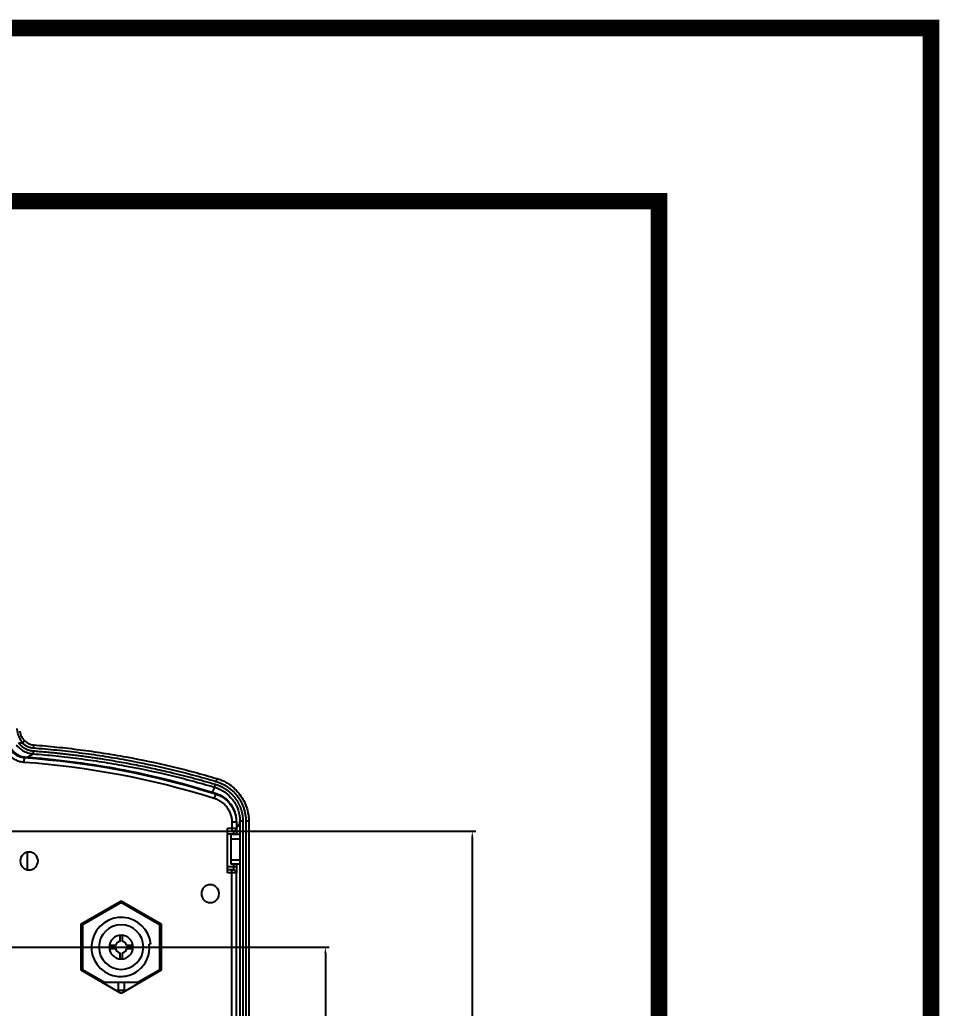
# Model space of a CAD drawing. Header units: millimetres. Extents: x 22 to 2359, y 6 to 1660.
# Drawn here: x 2049.3 to 2358.9, y 1327 to 1659.8 of the extents above; entities that cross this region are included whole.
import ezdxf

# ---------------------------------------------------------------- set-up
doc = ezdxf.new("R2010")
doc.units = ezdxf.units.MM
doc.layers.get('Defpoints').update_dxf_attribs({"linetype": 'CONTINUOUS'})
doc.layers.add('1LINE', color=7, linetype='CONTINUOUS')
doc.styles.add('Annotative', font='malgun.ttf')
doc.dimstyles.new('WOO', dxfattribs={"dimtxt": 20, "dimasz": 2, "dimexe": 1.25, "dimexo": 0.3, "dimgap": 1, "dimtad": 1, "dimdec": 1, "dimzin": 1, "dimdsep": 46, "dimtxsty": 'Annotative', "dimcen": 0, "dimclrd": 1, "dimclre": 1, "dimclrt": 2, "dimadec": 0, "dimazin": 0, "dimtfac": 1, "dimtdec": 1, "dimtofl": 0, "dimtmove": 0, "dimatfit": 3, "dimfxl": 0, "dimarcsym": 0})

# ---------------------------------------------------------------- blocks, each defined once
blk = doc.blocks.new('*D13')
at = {"layer": '1LINE', "color": 1, "lineweight": -2}
for p, q in [((1916.75, 1347.55), (2153.47, 1347.55)), ((2152.22, 1345.55), (2152.22, 910.69)), ((1846.75, 908.69), (2153.47, 908.69))]:
    blk.add_line(p, q, dxfattribs=at)
at = {"layer": '1LINE', "color": 1}
for points in [[(2151.88, 1345.55), (2152.55, 1345.55), (2152.22, 1347.55)], [(2151.88, 910.69), (2152.55, 910.69), (2152.22, 908.69)]]:
    blk.add_solid(points, dxfattribs=at)
at = {"layer": 'Defpoints', "color": 0}
for p in [(1916.45, 1347.55), (1846.45, 908.69), (2152.22, 908.69)]:
    blk.add_point(p, dxfattribs=at)
at = {"layer": '1LINE', "color": 2, "insert": (2140.88, 1127.6), "char_height": 20, "attachment_point": 5, "rotation": 90, "style": 'Annotative'}
blk.add_mtext('439', dxfattribs=at)
blk = doc.blocks.new('*D14')
at = {"layer": '1LINE', "color": 1, "lineweight": -2}
for p, q in [((1916.75, 1386.55), (2202.92, 1386.55)), ((2201.67, 1384.55), (2201.67, 910.69)), ((1846.75, 908.69), (2202.92, 908.69))]:
    blk.add_line(p, q, dxfattribs=at)
at = {"layer": '1LINE', "color": 1}
for points in [[(2201.33, 1384.55), (2202, 1384.55), (2201.67, 1386.55)], [(2201.33, 910.69), (2202, 910.69), (2201.67, 908.69)]]:
    blk.add_solid(points, dxfattribs=at)
at = {"layer": 'Defpoints', "color": 0}
for p in [(1916.45, 1386.55), (1846.45, 908.69), (2201.67, 908.69)]:
    blk.add_point(p, dxfattribs=at)
at = {"layer": '1LINE', "color": 2, "insert": (2190.34, 1146.45), "char_height": 20, "attachment_point": 5, "rotation": 90, "style": 'Annotative'}
blk.add_mtext('478', dxfattribs=at)

msp = doc.modelspace()

# ---------------------------------------------------------------- linework, layer by layer
at = {"layer": '1LINE'}
for p, q in [((2050.25, 1416.27), (2048.9, 1416.27)), ((2050.94, 1416.99), (2050.25, 1416.27)), ((2120.73, 1389.57), (2120.73, 1387.55)), ((2122.23, 1389.84), (2122.23, 1389.57)), ((2122.23, 1389.57), (2122.23, 1387.55)), ((2119.23, 1387.55), (2120.73, 1387.55)), ((2119.23, 1372.55), (2119.23, 1387.55)), ((2119.23, 1386.55), (2120.73, 1386.55)), ((2121.23, 1385.55), (2119.23, 1385.55)), ((2120.42, 1385.47), (2120.42, 1383.97)), ((2123.42, 1385.47), (2120.42, 1385.47)), ((2120.73, 1387.55), (2122.23, 1387.55)), ((2120.73, 1387.55), (2120.73, 1386.55)), ((2120.73, 1386.55), (2121.23, 1386.55)), ((2121.23, 1386.55), (2121.23, 1385.55)), ((2121.23, 1385.55), (2121.23, 1385.47)), ((2122.23, 1385.55), (2121.23, 1385.55)), ((2122.23, 1387.55), (2122.23, 1385.55)), ((2122.23, 1385.55), (2122.23, 1385.47)), ((2123.42, 1385.47), (2123.42, 1383.97)), ((2120.42, 1383.97), (2123.42, 1383.97)), ((2120.42, 1383.97), (2120.42, 1376.97)), ((2121.23, 1374.55), (2119.23, 1374.55)), ((2120.42, 1376.97), (2120.42, 1375.47)), ((2120.42, 1376.97), (2123.42, 1376.97)), ((2123.42, 1375.47), (2120.42, 1375.47)), ((2121.23, 1375.47), (2121.23, 1374.55)), ((2121.23, 1374.55), (2121.23, 1373.55)), ((2122.23, 1374.55), (2121.23, 1374.55)), ((2122.23, 1375.47), (2122.23, 1374.55)), ((2122.23, 1374.55), (2122.23, 1372.55)), ((2123.42, 1376.97), (2123.42, 1375.47)), ((2120.73, 1373.55), (2119.23, 1373.55)), ((2120.73, 1372.55), (2119.23, 1372.55)), ((2120.73, 1372.55), (2120.73, 1373.55)), ((2121.23, 1373.55), (2120.73, 1373.55)), ((2120.73, 1239.38), (2120.73, 1372.55)), ((2122.23, 1372.55), (2120.73, 1372.55)), ((2122.23, 1239.38), (2122.23, 1372.55)), ((2069.95, 1355.35), (2083.45, 1363.14)), ((2083.45, 1362.56), (2070.45, 1355.06)), ((2083.45, 1363.14), (2096.95, 1355.35)), ((2096.45, 1355.06), (2083.45, 1362.56)), ((2074.31, 1357.86), (2074.31, 1357.28)), ((2075.77, 1358.7), (2075.77, 1358.13)), ((2091.14, 1358.7), (2091.14, 1358.13)), ((2092.6, 1357.86), (2092.6, 1357.28)), ((2069.95, 1339.76), (2069.95, 1355.35)), ((2070.45, 1355.05), (2069.99, 1355.05)), ((2070.45, 1355.06), (2070.45, 1340.05)), ((2096.45, 1340.05), (2096.45, 1355.06)), ((2096.91, 1355.05), (2096.45, 1355.05)), ((2096.95, 1355.35), (2096.95, 1339.76)), ((2069.95, 1352.55), (2070.45, 1352.55)), ((2082.95, 1351.52), (2082.95, 1349.49)), ((2083.95, 1349.49), (2083.95, 1351.52)), ((2096.45, 1352.55), (2096.95, 1352.55)), ((2081.52, 1348.05), (2079.48, 1348.05)), ((2087.42, 1348.05), (2085.39, 1348.05)), ((2093.4, 1348.6), (2092.9, 1348.54)), ((2079.48, 1347.05), (2081.52, 1347.05)), ((2082.95, 1345.61), (2082.95, 1343.58)), ((2083.95, 1343.58), (2083.95, 1345.61)), ((2085.39, 1347.05), (2087.42, 1347.05)), ((2070.45, 1342.55), (2069.95, 1342.55)), ((2096.95, 1342.55), (2096.45, 1342.55)), ((2083.45, 1331.96), (2069.95, 1339.76)), ((2070.45, 1340.05), (2078.1, 1335.63)), ((2096.95, 1339.76), (2083.45, 1331.96)), ((2088.81, 1335.63), (2096.45, 1340.05)), ((2074.95, 1337.45), (2074.95, 1336.87)), ((2075.01, 1337.41), (2075.01, 1336.84)), ((2077.03, 1336.25), (2077.03, 1335.67)), ((2088.81, 1335.63), (2078.1, 1335.63)), ((2082.45, 1335.63), (2082.45, 1333.05)), ((2084.45, 1335.63), (2084.45, 1333.05)), ((2089.88, 1336.25), (2089.88, 1335.67)), ((2091.89, 1337.41), (2091.89, 1336.84)), ((2091.95, 1336.87), (2091.95, 1337.45)), ((2081.57, 1333.05), (2085.34, 1333.05))]:
    msp.add_line(p, q, dxfattribs=at)
at = {"layer": '1LINE', "color": 4, "const_width": 5.55}
for points in [[(24.82, 8.44), (2356.12, 8.44), (2356.12, 1657), (24.82, 1657)], [(116.41, 66.72), (2264.53, 66.72), (2264.53, 1598.72), (116.41, 1598.72)]]:
    msp.add_lwpolyline(points, close=True, dxfattribs=at)
at = {"layer": '1LINE', "extrusion": (0, 0, -1)}
for centre, radius in [((-2052.45, 1376.55), 3), ((-2113.45, 1365.55), 3), ((-2083.45, 1347.55), 4)]:
    msp.add_circle(centre, radius, dxfattribs=at)
at = {"layer": '1LINE', "extrusion": (7.49855e-33, 6.12303e-17, -1)}
msp.add_circle((-2083.45, 1347.55), 7.5, dxfattribs=at)
at = {"layer": '1LINE', "extrusion": (0, 0, -1)}
for centre, radius, start, end in [((-2031.2, 1132.6), 279.44, 94.0209, 107.5009), ((-2031.2, 1132.6), 279.7, 94.0682, 100.35), ((-2031.2, 1132.6), 277.94, 94.0209, 107.5009), ((-2031.2, 1132.6), 279.7, 100.9757, 107.4839), ((-2121.23, 1387.55), 1, 180, 270), ((-2069.95, 1354.05), 1, 90, 120.0012), ((-2096.95, 1354.05), 1, 59.9988, 90)]:
    msp.add_arc(centre, radius, start, end, dxfattribs=at)
at = {"layer": '1LINE'}
for centre, radius, start, end in [((2121.23, 1372.55), 1, 0, 90.0027), ((2083.45, 1347.55), 10, 6, 246), ((2083.45, 1347.55), 2, 104.4775, 165.5225), ((2083.45, 1347.55), 2, 14.4775, 75.5225), ((2083.45, 1347.55), 2, 194.4775, 255.5225), ((2083.45, 1347.55), 2, 284.4775, 345.5225)]:
    msp.add_arc(centre, radius, start, end, dxfattribs=at)
for points, degree, knots in [([(2048.31, 1421.17), (2048.32, 1421.11), (2048.34, 1420.98), (2048.39, 1420.62), (2048.48, 1420.08), (2048.65, 1419.36), (2048.93, 1418.52), (2049.29, 1417.72), (2049.72, 1416.95), (2050.06, 1416.51), (2050.25, 1416.27)], 3, [0, 0, 0, 0, 0.102844, 0.218936, 0.350166, 0.491632, 0.633606, 0.768348, 0.876103, 1, 1, 1, 1]), ([(2049.31, 1420.23), (2049.32, 1420.19), (2049.34, 1420.11), (2049.38, 1419.87), (2049.45, 1419.59), (2049.53, 1419.29), (2049.69, 1418.8), (2050.01, 1418.12), (2050.52, 1417.42), (2050.81, 1417.13), (2050.94, 1416.99)], 3, [0, 0, 0, 0, 0.110078, 0.232106, 0.366489, 0.436693, 0.507225, 0.772569, 0.891386, 1, 1, 1, 1]), ([(2043.72, 1417.34), (2043.72, 1417.1), (2043.73, 1416.64), (2043.84, 1415.94), (2044, 1415.26), (2044.3, 1414.38), (2044.83, 1413.32), (2045.69, 1412.19), (2046.76, 1411.26), (2047.77, 1410.65), (2048.64, 1410.29), (2049.3, 1410.08), (2049.99, 1409.93), (2050.45, 1409.88), (2050.69, 1409.86)], 3, [0, 0, 0, 0, 0.062848, 0.124709, 0.186443, 0.248799, 0.374641, 0.499863, 0.625065, 0.750881, 0.813261, 0.87506, 0.937022, 1, 1, 1, 1]), ([(2045.22, 1417.34), (2045.23, 1416.99), (2045.27, 1416.3), (2045.54, 1415.33), (2046, 1414.28), (2046.78, 1413.2), (2047.93, 1412.25), (2049.29, 1411.58), (2050.28, 1411.43), (2050.8, 1411.35)], 3, [0, 0, 0, 0, 0.116829, 0.228889, 0.33355, 0.500165, 0.666759, 0.826559, 1, 1, 1, 1]), ([(2045.49, 1417.03), (2045.62, 1415.63), (2046.26, 1414.28), (2048.27, 1412.31), (2049.64, 1411.69), (2051.04, 1411.59)], 3, [0, 0, 0, 0, 0.5, 0.5, 1, 1, 1, 1]), ([(2048.11, 1415.66), (2048.43, 1415.3), (2049.06, 1414.57), (2050.36, 1413.65), (2051.94, 1412.9), (2053.18, 1412.71), (2053.78, 1412.63)], 3, [0, 0, 0, 0, 0.215021, 0.436259, 0.7229, 1, 1, 1, 1]), ([(2048.9, 1416.27), (2049.28, 1415.79), (2049.73, 1415.39), (2050.22, 1414.96), (2050.78, 1414.62), (2051.09, 1414.43), (2051.42, 1414.27), (2051.78, 1414.1), (2052.16, 1413.98), (2052.56, 1413.84), (2052.97, 1413.75), (2053.41, 1413.66), (2053.86, 1413.62)], 2, [0, 0, 0, 0.25, 0.25, 0.5, 0.5, 0.625, 0.625, 0.75, 0.75, 0.875, 0.875, 1, 1, 1]), ([(2050.25, 1416.27), (2050.47, 1416.07), (2050.93, 1415.67), (2051.61, 1415.27), (2052.22, 1415), (2052.76, 1414.82), (2053.33, 1414.68), (2053.73, 1414.64), (2053.94, 1414.62)], 3, [0, 0, 0, 0, 0.219554, 0.441781, 0.570475, 0.707224, 0.850263, 1, 1, 1, 1]), ([(2050.94, 1416.99), (2051.13, 1416.83), (2051.51, 1416.49), (2052.21, 1416.08), (2053.05, 1415.75), (2053.68, 1415.66), (2054.01, 1415.62)], 3, [0, 0, 0, 0, 0.219206, 0.441756, 0.710465, 1, 1, 1, 1]), ([(2053.94, 1414.62), (2056.53, 1414.4), (2061.73, 1413.96), (2069.5, 1413.05), (2077.24, 1411.94), (2087.52, 1410.2), (2097.73, 1408.04), (2107.84, 1405.51), (2112.86, 1404.08), (2115.36, 1403.36)], 3, [0, 0, 0, 0, 0.125046, 0.249976, 0.374934, 0.499975, 0.74997, 0.874923, 1, 1, 1, 1]), ([(2054.01, 1415.62), (2055.32, 1415.51), (2057.92, 1415.3), (2063.13, 1414.79), (2069.63, 1414.04), (2077.39, 1412.93), (2087.71, 1411.18), (2097.95, 1409.02), (2108.1, 1406.48), (2113.13, 1405.04), (2115.65, 1404.32)], 3, [0, 0, 0, 0, 0.062502, 0.125003, 0.250006, 0.37501, 0.500014, 0.749999, 0.875, 1, 1, 1, 1]), ([(2050.8, 1411.35), (2050.82, 1411.38), (2050.88, 1411.43), (2050.96, 1411.51), (2051.02, 1411.57), (2051.04, 1411.59)], 3, [0, 0, 0, 0, 0.273492, 0.704819, 1, 1, 1, 1]), ([(2053.78, 1412.63), (2055.07, 1412.52), (2057.65, 1412.31), (2062.81, 1411.81), (2069.24, 1411.06), (2076.93, 1409.96), (2087.14, 1408.23), (2097.28, 1406.09), (2107.33, 1403.58), (2112.31, 1402.15), (2114.8, 1401.44)], 3, [0, 0, 0, 0, 0.062501, 0.125003, 0.250006, 0.37501, 0.500014, 0.749999, 0.875, 1, 1, 1, 1]), ([(2053.86, 1413.62), (2061.64, 1413.02), (2077.08, 1411.02), (2100.12, 1406.8), (2115.08, 1402.4)], 2, [0, 0, 0, 0.25, 0.5, 1, 1, 1]), ([(2114.12, 1399.73), (2114.13, 1399.75), (2114.34, 1400.05), (2114.66, 1400.61), (2114.75, 1401.17), (2114.8, 1401.44)], 3, [0, 0, 0, 0, 0.045987, 0.525999, 1, 1, 1, 1]), ([(2114.8, 1401.44), (2117.27, 1400.72), (2119.49, 1399.17), (2122.57, 1395.06), (2123.42, 1392.49), (2123.42, 1389.92)], 3, [0, 0, 0, 0, 0.5, 0.5, 1, 1, 1, 1]), ([(2115.36, 1403.36), (2115.72, 1403.25), (2116.43, 1403.02), (2117.46, 1402.58), (2118.45, 1402.05), (2119.4, 1401.45), (2120.3, 1400.77), (2121.14, 1400.02), (2121.93, 1399.2), (2122.64, 1398.33), (2123.28, 1397.39), (2123.84, 1396.41), (2124.32, 1395.39), (2124.72, 1394.33), (2125.03, 1393.25), (2125.26, 1392.15), (2125.39, 1391.04), (2125.41, 1390.29), (2125.42, 1389.92)], 3, [0, 0, 0, 0, 0.062214, 0.12404, 0.186113, 0.248711, 0.311566, 0.374396, 0.43713, 0.499816, 0.562498, 0.625227, 0.688063, 0.750942, 0.813587, 0.875733, 0.93766, 1, 1, 1, 1]), ([(2115.65, 1404.32), (2116.14, 1404.16), (2117.15, 1403.83), (2118.6, 1403.13), (2120.18, 1402.16), (2121.86, 1400.79), (2124, 1398.38), (2125.53, 1395.45), (2126.21, 1392.66), (2126.4, 1391.06), (2126.41, 1390.26), (2126.42, 1389.92)], 3, [0, 0, 0, 0, 0.081418, 0.164815, 0.249767, 0.370942, 0.500213, 0.749948, 0.875146, 0.947143, 1, 1, 1, 1]), ([(2115.23, 1399.37), (2115.73, 1399.19), (2116.78, 1398.81), (2118.31, 1397.85), (2119.79, 1396.49), (2121.08, 1394.67), (2121.84, 1392.86), (2122.04, 1391.69), (2122.09, 1391.3)], 3, [0, 0, 0, 0, 0.141078, 0.301154, 0.480261, 0.678361, 0.895375, 1, 1, 1, 1]), ([(2115.23, 1399.11), (2115.69, 1398.94), (2116.63, 1398.6), (2117.96, 1397.81), (2119.22, 1396.78), (2120.27, 1395.58), (2121.14, 1394.2), (2121.86, 1392.49), (2122.2, 1390.88), (2122.22, 1389.83), (2122.23, 1389.57)], 3, [0, 0, 0, 0, 0.114593, 0.236845, 0.365802, 0.500051, 0.613898, 0.75045, 0.938876, 1, 1, 1, 1]), ([(2114.78, 1397.68), (2115, 1397.61), (2115.42, 1397.46), (2116.03, 1397.18), (2116.61, 1396.86), (2117.36, 1396.37), (2118.22, 1395.65), (2119.11, 1394.62), (2119.82, 1393.46), (2120.26, 1392.42), (2120.5, 1391.56), (2120.63, 1390.9), (2120.71, 1390.24), (2120.72, 1389.79), (2120.73, 1389.57)], 3, [0, 0, 0, 0, 0.062594, 0.124513, 0.186333, 0.248567, 0.374062, 0.499992, 0.625921, 0.751417, 0.813652, 0.875477, 0.9374, 1, 1, 1, 1]), ([(2122.25, 1387.61), (2122.47, 1387.83), (2122.87, 1388.31), (2123.29, 1389.08), (2123.38, 1389.64), (2123.42, 1389.92)], 3, [0, 0, 0, 0, 0.300183, 0.650213, 1, 1, 1, 1]), ([(2123.42, 1389.92), (2123.42, 1389.55), (2123.42, 1388.81), (2123.42, 1387.69), (2123.42, 1386.58), (2123.42, 1385.84), (2123.42, 1385.47)], 3, [0, 0, 0, 0, 0.250189, 0.50022, 0.750147, 1, 1, 1, 1]), ([(2125.42, 1389.92), (2125.42, 1372.49), (2125.41, 1337.74), (2125.41, 1286.44), (2125.41, 1252.58), (2125.4, 1236.04)], 3, [0, 0, 0, 0, 0.339747, 0.677578, 1, 1, 1, 1]), ([(2126.42, 1389.92), (2126.42, 1363.78), (2126.41, 1312.49), (2126.41, 1261.2), (2126.4, 1236.04)], 3, [0, 0, 0, 0, 0.509534, 1, 1, 1, 1]), ([(2120.73, 1386.62), (2120.78, 1386.61), (2120.87, 1386.59), (2120.98, 1386.57), (2121.06, 1386.55), (2121.08, 1386.55), (2121.08, 1386.55)], 3, [0, 0, 0, 0, 0.275173, 0.536672, 0.779555, 1, 1, 1, 1]), ([(2123.42, 1383.95), (2123.42, 1383.28), (2123.42, 1382.61), (2123.42, 1380.3), (2123.42, 1378.64), (2123.42, 1376.99)], 3, [0, 0, 0, 0, 0.287658, 0.287658, 1, 1, 1, 1]), ([(2051.84, 1379.42), (2051.84, 1377.67), (2051.84, 1375.75), (2051.84, 1373.83), (2051.84, 1373.66)], 3, [0, 0, 0, 0, 0.912797, 1, 1, 1, 1]), ([(2123.42, 1375.47), (2123.42, 1369.48), (2123.42, 1357.55), (2123.41, 1333.91), (2123.41, 1304.74), (2123.41, 1275.82), (2123.41, 1252.99), (2123.4, 1241.67), (2123.4, 1236.04)], 3, [0, 0, 0, 0, 0.128865, 0.256616, 0.50875, 0.75651, 0.878792, 1, 1, 1, 1]), ([(2121.6, 1373.48), (2121.59, 1373.48), (2121.56, 1373.48), (2121.46, 1373.48), (2121.35, 1373.48), (2121.21, 1373.48), (2121, 1373.48), (2120.84, 1373.48), (2120.73, 1373.48)], 3, [0, 0, 0, 0, 0.239457, 0.368361, 0.5, 0.631639, 0.760543, 1, 1, 1, 1]), ([(2096.93, 1353.32), (2096.9, 1353.35), (2096.82, 1353.44), (2096.68, 1353.6), (2096.53, 1353.8), (2096.42, 1353.96), (2096.37, 1354.03), (2096.36, 1354.04)], 3, [0, 0, 0, 0, 0.125566, 0.379438, 0.71678, 0.969527, 1, 1, 1, 1]), ([(2079.39, 1338.42), (2080.97, 1337.76), (2082.71, 1337.52), (2086.09, 1337.92), (2087.72, 1338.58), (2091.8, 1341.61), (2093.35, 1345.14), (2092.9, 1348.54)], 3, [0, 0, 0, 0, 0.25, 0.25, 0.5, 0.5, 1, 1, 1, 1]), ([(2070.45, 1341.51), (2070.39, 1341.53), (2070.26, 1341.58), (2070.09, 1341.67), (2069.97, 1341.73), (2069.91, 1341.76)], 3, [0, 0, 0, 0, 0.320649, 0.677622, 1, 1, 1, 1]), ([(2096.63, 1340.21), (2096.63, 1340.27), (2096.62, 1340.4), (2096.64, 1340.66), (2096.68, 1340.99), (2096.76, 1341.37), (2096.86, 1341.65), (2096.92, 1341.81), (2096.93, 1341.85)], 3, [0, 0, 0, 0, 0.117222, 0.233754, 0.465822, 0.698505, 0.932869, 1, 1, 1, 1]), ([(2096.93, 1341.64), (2096.92, 1341.61), (2096.86, 1341.45), (2096.76, 1341.17), (2096.68, 1340.79), (2096.63, 1340.4), (2096.63, 1340.13), (2096.63, 1340)], 3, [0, 0, 0, 0, 0.066547, 0.299076, 0.531156, 0.765006, 1, 1, 1, 1]), ([(2071.15, 1339.07), (2071.17, 1339.11), (2071.24, 1339.18), (2071.34, 1339.28), (2071.45, 1339.36), (2071.52, 1339.41), (2071.55, 1339.43)], 3, [0, 0, 0, 0, 0.259305, 0.532884, 0.804439, 1, 1, 1, 1]), ([(2071.6, 1339.39), (2071.6, 1339.39), (2071.55, 1339.36), (2071.46, 1339.3), (2071.34, 1339.21), (2071.25, 1339.13), (2071.2, 1339.07), (2071.18, 1339.05)], 3, [0, 0, 0, 0, 0.04108, 0.309608, 0.580268, 0.850157, 1, 1, 1, 1]), ([(2073.82, 1338.15), (2073.82, 1338.12), (2073.82, 1338.03), (2073.8, 1337.9), (2073.77, 1337.75), (2073.74, 1337.65), (2073.72, 1337.6), (2073.71, 1337.59)], 3, [0, 0, 0, 0, 0.190255, 0.444686, 0.697072, 0.949731, 1, 1, 1, 1]), ([(2095.67, 1339.04), (2095.63, 1339.19), (2095.58, 1339.36), (2095.55, 1339.54), (2095.55, 1339.56)], 3, [0, 0, 0, 0, 0.868006, 1, 1, 1, 1]), ([(2096.68, 1339.63), (2096.67, 1339.69), (2096.64, 1339.88), (2096.63, 1340.07), (2096.63, 1340.21)], 3, [0, 0, 0, 0, 0.31879, 1, 1, 1, 1])]:
    msp.add_open_spline(points, degree=degree, knots=knots, dxfattribs=at)
for points, weights in [([(2054.01, 1415.62), (2054.01, 1415.64), (2053.98, 1415.22), (2053.94, 1414.62)], [1.18061843287, 0.939699821941, 0.939793892428, 1.18090064433]), ([(2053.86, 1413.62), (2053.81, 1413.06), (2053.78, 1412.65), (2053.78, 1412.63)], [1.16242761864, 0.945679943952, 0.945857605957, 1.16296060466]), ([(2115.08, 1402.4), (2114.92, 1401.85), (2114.81, 1401.46), (2114.8, 1401.44)], [1.15528289277, 0.943116918025, 0.948365753293, 1.17102939857]), ([(2115.65, 1404.32), (2115.65, 1404.34), (2115.53, 1403.94), (2115.36, 1403.36)], [1.18047753991, 0.939891773322, 0.939840830818, 1.1803247124]), ([(2115.23, 1399.11), (2115.23, 1399.09), (2115.04, 1398.5), (2114.78, 1397.68)], [1.16324330177, 0.942873760726, 0.945619352553, 1.17148007726]), ([(2124.42, 1389.92), (2123.83, 1389.92), (2123.42, 1389.92), (2123.42, 1389.92)], [1.17290902065, 0.943675246878, 0.942371121487, 1.16899664447]), ([(2126.42, 1389.92), (2126.42, 1389.92), (2126, 1389.92), (2125.42, 1389.92)], [1.16859624728, 0.941406657237, 0.943826758941, 1.1758565524])]:
    msp.add_rational_spline(points, weights, degree=3, dxfattribs=at)
for points, degree in [([(2050.8, 1411.35), (2050.79, 1411.34), (2050.74, 1410.63), (2050.69, 1409.86)], 3), ([(2051.94, 1411.48), (2052.55, 1411.86), (2053.17, 1412.25), (2053.78, 1412.63)], 3), ([(2081.45, 1407.76), (2081.46, 1407.76), (2081.46, 1407.76), (2081.46, 1407.76)], 3), ([(2081.46, 1407.76), (2082.46, 1407.58), (2083.46, 1407.39), (2084.46, 1407.2)], 3), ([(2084.45, 1407.18), (2084.45, 1407.17), (2084.45, 1407.17), (2084.45, 1407.16)], 3), ([(2115.08, 1402.4), (2116.1, 1402.1), (2117.97, 1401.21), (2119.69, 1400.01), (2121.2, 1398.55), (2122.45, 1396.88), (2123.42, 1395.02), (2124.09, 1393.02), (2124.42, 1390.98), (2124.42, 1389.92)], 2), ([(2115.23, 1399.37), (2115.23, 1399.29), (2115.23, 1399.2), (2115.23, 1399.11)], 3), ([(2122.12, 1391.05), (2122.12, 1391.32)], 1), ([(2122.23, 1389.57), (2122.23, 1389.57), (2121.51, 1389.57), (2120.73, 1389.57)], 3), ([(2124.42, 1389.92), (2124.41, 1290.5), (2124.4, 1236.04)], 2)]:
    msp.add_open_spline(points, degree=degree, dxfattribs=at)

# ---------------------------------------------------------------- dimensions: what is measured, and where the dimension line sits
for base, p1, picture, middle in [((2201.67, 908.69), (1916.45, 1386.55), '*D14', (2201.67, 1146.45)), ((2152.22, 908.69), (1916.45, 1347.55), '*D13', (2152.22, 1127.6))]:
    dim = msp.add_linear_dim(base=base, p1=p1, p2=(1846.45, 908.69), angle=90, dimstyle='WOO', override={"dimdec": 0}, dxfattribs=at)
    dim.commit()
    dim.dimension.update_dxf_attribs({"geometry": picture, "text_midpoint": middle, "dimtype": 160})

doc.saveas('drawing.dxf')
